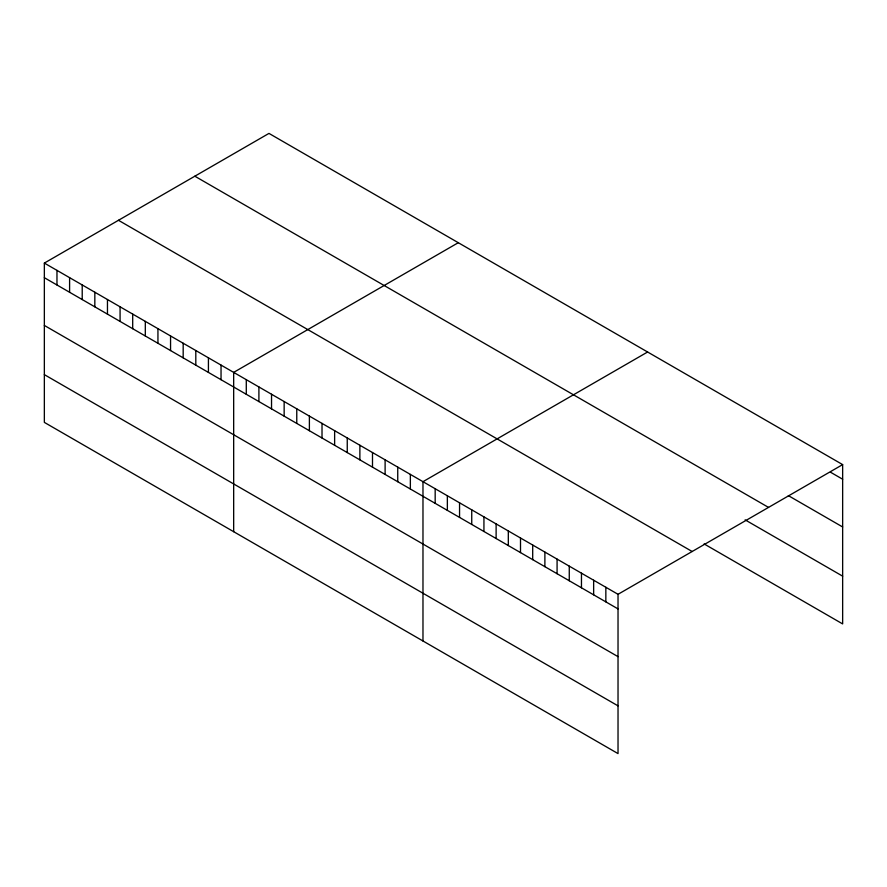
<?xml version="1.0" encoding="UTF-8"?>
<svg xmlns="http://www.w3.org/2000/svg" width="887" height="887" viewBox="0 0 887 887"><rect width="100%" height="100%" fill="white"/><g stroke="black" fill="none" stroke-linecap="round" stroke-linejoin="round"><path stroke-width="1.33" d="M44.35 263.084L618.028 594.301L618.028 753.595L44.35 422.389L44.35 263.084L268.972 133.405L842.65 464.611L842.65 623.916L704.123 543.931M458.28 242.705L233.669 372.385L233.669 531.69M647.599 352.006L422.977 481.685L422.977 640.991M618.028 594.301L842.65 464.611M830.454 472.183L842.65 479.224M788.343 495.622L842.65 526.967M194.841 176.203L768.53 507.408M745.124 519.86L842.65 576.162M118.47 220.286L692.159 551.503M44.35 277.698L618.028 608.903M44.35 325.44L618.028 656.657M44.35 374.636L618.028 705.852M605.843 587.261L605.843 601.863M593.647 580.22L593.647 594.822M581.462 573.179L581.462 587.793M569.266 566.139L569.266 580.752M557.08 559.109L557.08 573.712M544.884 552.069L544.884 566.671M532.699 545.028L532.699 559.642M520.503 537.988L520.503 552.601M508.318 530.958L508.318 545.56M496.121 523.918L496.121 538.52M483.936 516.877L483.936 531.479M471.74 509.837L471.74 524.45M459.555 502.796L459.555 517.409M447.358 495.766L447.358 510.369M435.173 488.726L435.173 503.328M410.359 474.401L410.359 489.003M397.742 467.116L397.742 481.719M385.113 459.821L385.113 474.434M372.496 452.536L372.496 467.15M359.878 445.252L359.878 459.854M347.249 437.967L347.249 452.57M334.632 430.683L334.632 445.285M322.014 423.387L322.014 438.001M309.386 416.103L309.386 430.716M296.768 408.818L296.768 423.421M284.15 401.534L284.15 416.136M271.533 394.249L271.533 408.852M258.904 386.954L258.904 401.567M246.287 379.669L246.287 394.283M221.04 365.1L221.04 379.703M208.423 357.816L208.423 372.418M195.805 350.52L195.805 365.134M183.177 343.236L183.177 357.849M170.559 335.951L170.559 350.553M157.941 328.667L157.941 343.269M145.313 321.382L145.313 335.985M132.695 314.087L132.695 328.7M120.078 306.802L120.078 321.416M107.46 299.518L107.46 314.131M94.831 292.233L94.831 306.835M82.214 284.949L82.214 299.551M69.596 277.664L69.596 292.267M56.968 270.369L56.968 284.982"/></g></svg>
